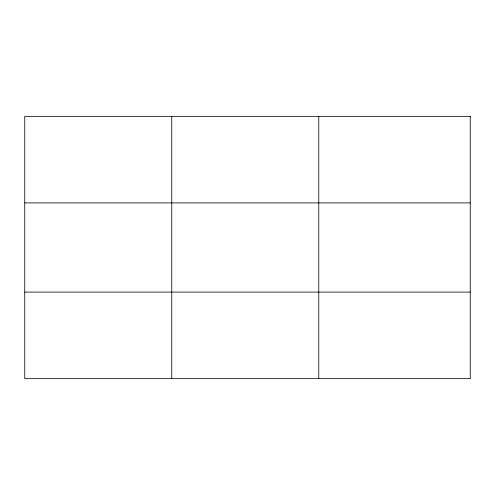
<?xml version="1.0" encoding="UTF-8"?>
<svg xmlns="http://www.w3.org/2000/svg" width="495" height="495" viewBox="0 0 495 495"><rect width="100%" height="100%" fill="white"/><g stroke="black" fill="none" stroke-linecap="round" stroke-linejoin="round"><path stroke-width="0.74" d="M171.765 378.663L171.765 116.337M318.78 378.663L318.78 116.337M24.75 202.907L470.25 202.907M24.75 292.093L470.25 292.093M470.25 116.337L470.25 378.663L24.75 378.663L24.75 116.337L470.25 116.337"/></g></svg>
